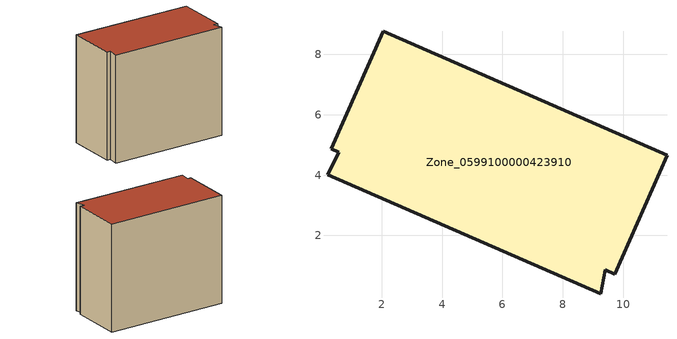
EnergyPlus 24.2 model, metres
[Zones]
Zone_0599100000423910
 floor ground (C_G): 9.41,0.86 9.27,0.06 0.2,4.01 0.58,4.76 0.34,4.87 2.05,8.77 11.46,4.66 9.73,0.72 z0
 wall outside (C_F): 2.05,8.77 0.34,4.87 0.58,4.76 0.2,4.01 9.27,0.06 9.41,0.86 9.73,0.72 11.46,4.66 2.05,8.77 z0:9.03
 roof outside (C_R): 0.58,4.76 0.2,4.01 9.27,0.06 9.41,0.86 9.73,0.72 11.46,4.66 2.05,8.77 0.34,4.87 z9.03
[BUILDING]
Pand.0599100000423910: North Axis=0; Terrain=City; Loads Convergence Tolerance Value=0.04; Temperature Convergence Tolerance Value=0.4; Solar Distribution=FullExterior; Maximum Number of Warmup Days=25; Minimum Number of Warmup Days=1
[Site:Location]
Rotterdam.The.Hague.AP_ZH_NLD Design_Conditions: Latitude=51.96; Longitude=4.45; Time Zone=1; Elevation=-4.5
[SITE:GROUNDTEMPERATURE:BUILDINGSURFACE]
18, 18, 18, 18, 18, 18, 18, 18, 18, 18, 18, 18
[MATERIAL] Thermal Absorptance=0.9; Solar Absorptance=0.7; Visible Absorptance=0.7
Name | Roughness | Thickness | Conductivity | Density | Specific Heat
G.TC.1992-2005 | MediumSmooth | 0.15 | 0.06 | 540 | 1210
F.TC.1992-2005 | Rough | 0.3 | 0.12 | 1920 | 840
R.TC.1992-2005 | MediumRough | 0.2 | 0.08 | 1500 | 1000
[CONSTRUCTION]
C_G: G.TC.1992-2005
C_F: F.TC.1992-2005
C_R: R.TC.1992-2005
[ZONE]
Zone_0599100000423910: Type=1; Multiplier=1; Ceiling Height=Autocalculate; Volume=Autocalculate; Floor Area=autocalculate; Part of Total Floor Area=Yes
[ZONEINFILTRATION:DESIGNFLOWRATE]
Infil_Zone_0599100000423910: Zone or ZoneList or Space or SpaceList=Zone_0599100000423910; Schedule=AlwaysOn; Design Flow Rate Calculation Method=Flow/Area; Flow Rate per Floor Area=0.0015; Constant Term Coefficient=1; Temperature Term Coefficient=0; Velocity Term Coefficient=0; Velocity Squared Term Coefficient=0
[HVACTEMPLATE:ZONE:IDEALLOADSAIRSYSTEM]
Zone_0599100000423910: Maximum Heating Supply Air Temperature=50; Minimum Cooling Supply Air Temperature=13; Maximum Heating Supply Air Humidity Ratio=0.0156; Minimum Cooling Supply Air Humidity Ratio=0.0077; Heating Limit=NoLimit; Cooling Limit=NoLimit; Dehumidification Control Type=ConstantSensibleHeatRatio; Cooling Sensible Heat Ratio=0.7; Dehumidification Setpoint=60; Humidification Control Type=None; Humidification Setpoint=30; Outdoor Air Method=None; Outdoor Air Flow Rate per Person=0.00944; Outdoor Air Flow Rate per Zone Floor Area=0; Outdoor Air Flow Rate per Zone=0; Demand Controlled Ventilation Type=None; Outdoor Air Economizer Type=NoEconomizer; Heat Recovery Type=None; Sensible Heat Recovery Effectiveness=0.7; Latent Heat Recovery Effectiveness=0.65
[ZONECONTROL:THERMOSTAT]
ThermostatControl_Zone_0599100000423910: Zone or ZoneList=Zone_0599100000423910; Control Type Schedule=DualSetpointControlType; Control 1=Thermostat_Zone_0599100000423910; Temperature Difference Between Cutout And Setpoint=0
[THERMOSTATSETPOINT:DUALSETPOINT]
Thermostat_Zone_0599100000423910: Heating Setpoint Temperature Schedule=HeatingSetpoint_Zone_0599100000423910; Cooling Setpoint Temperature Schedule=CoolingSetpoint_Zone_0599100000423910
[SCHEDULE:COMPACT]
HeatingSetpoint_Zone_0599100000423910: Through: 12/31, For: AllDays, Until: 24:00, 21
CoolingSetpoint_Zone_0599100000423910: Through: 12/31, For: AllDays, Until: 24:00, 24
DualSetpointControlType: Through: 12/31, For: AllDays, Until: 24:00, 4
AlwaysOn: Through: 12/31, For: AllDays, Until: 24:00, 1
